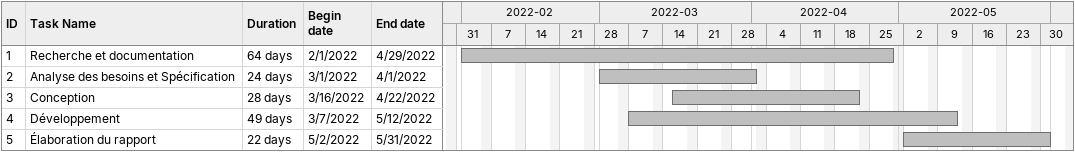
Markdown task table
| ID | Task | Duration | Start | Finish |
|---|---|---|---|---|
| 1 | Recherche et documentation | 64d | 2022-02-01 | 2022-04-29 |
| 2 | Analyse des besoins et Spécification | 24d | 2022-03-01 | 2022-04-01 |
| 3 | Conception | 28d | 2022-03-16 | 2022-04-22 |
| 4 | Développement | 49d | 2022-03-07 | 2022-05-12 |
| 5 | Élaboration du rapport | 22d | 2022-05-02 | 2022-05-31 |
